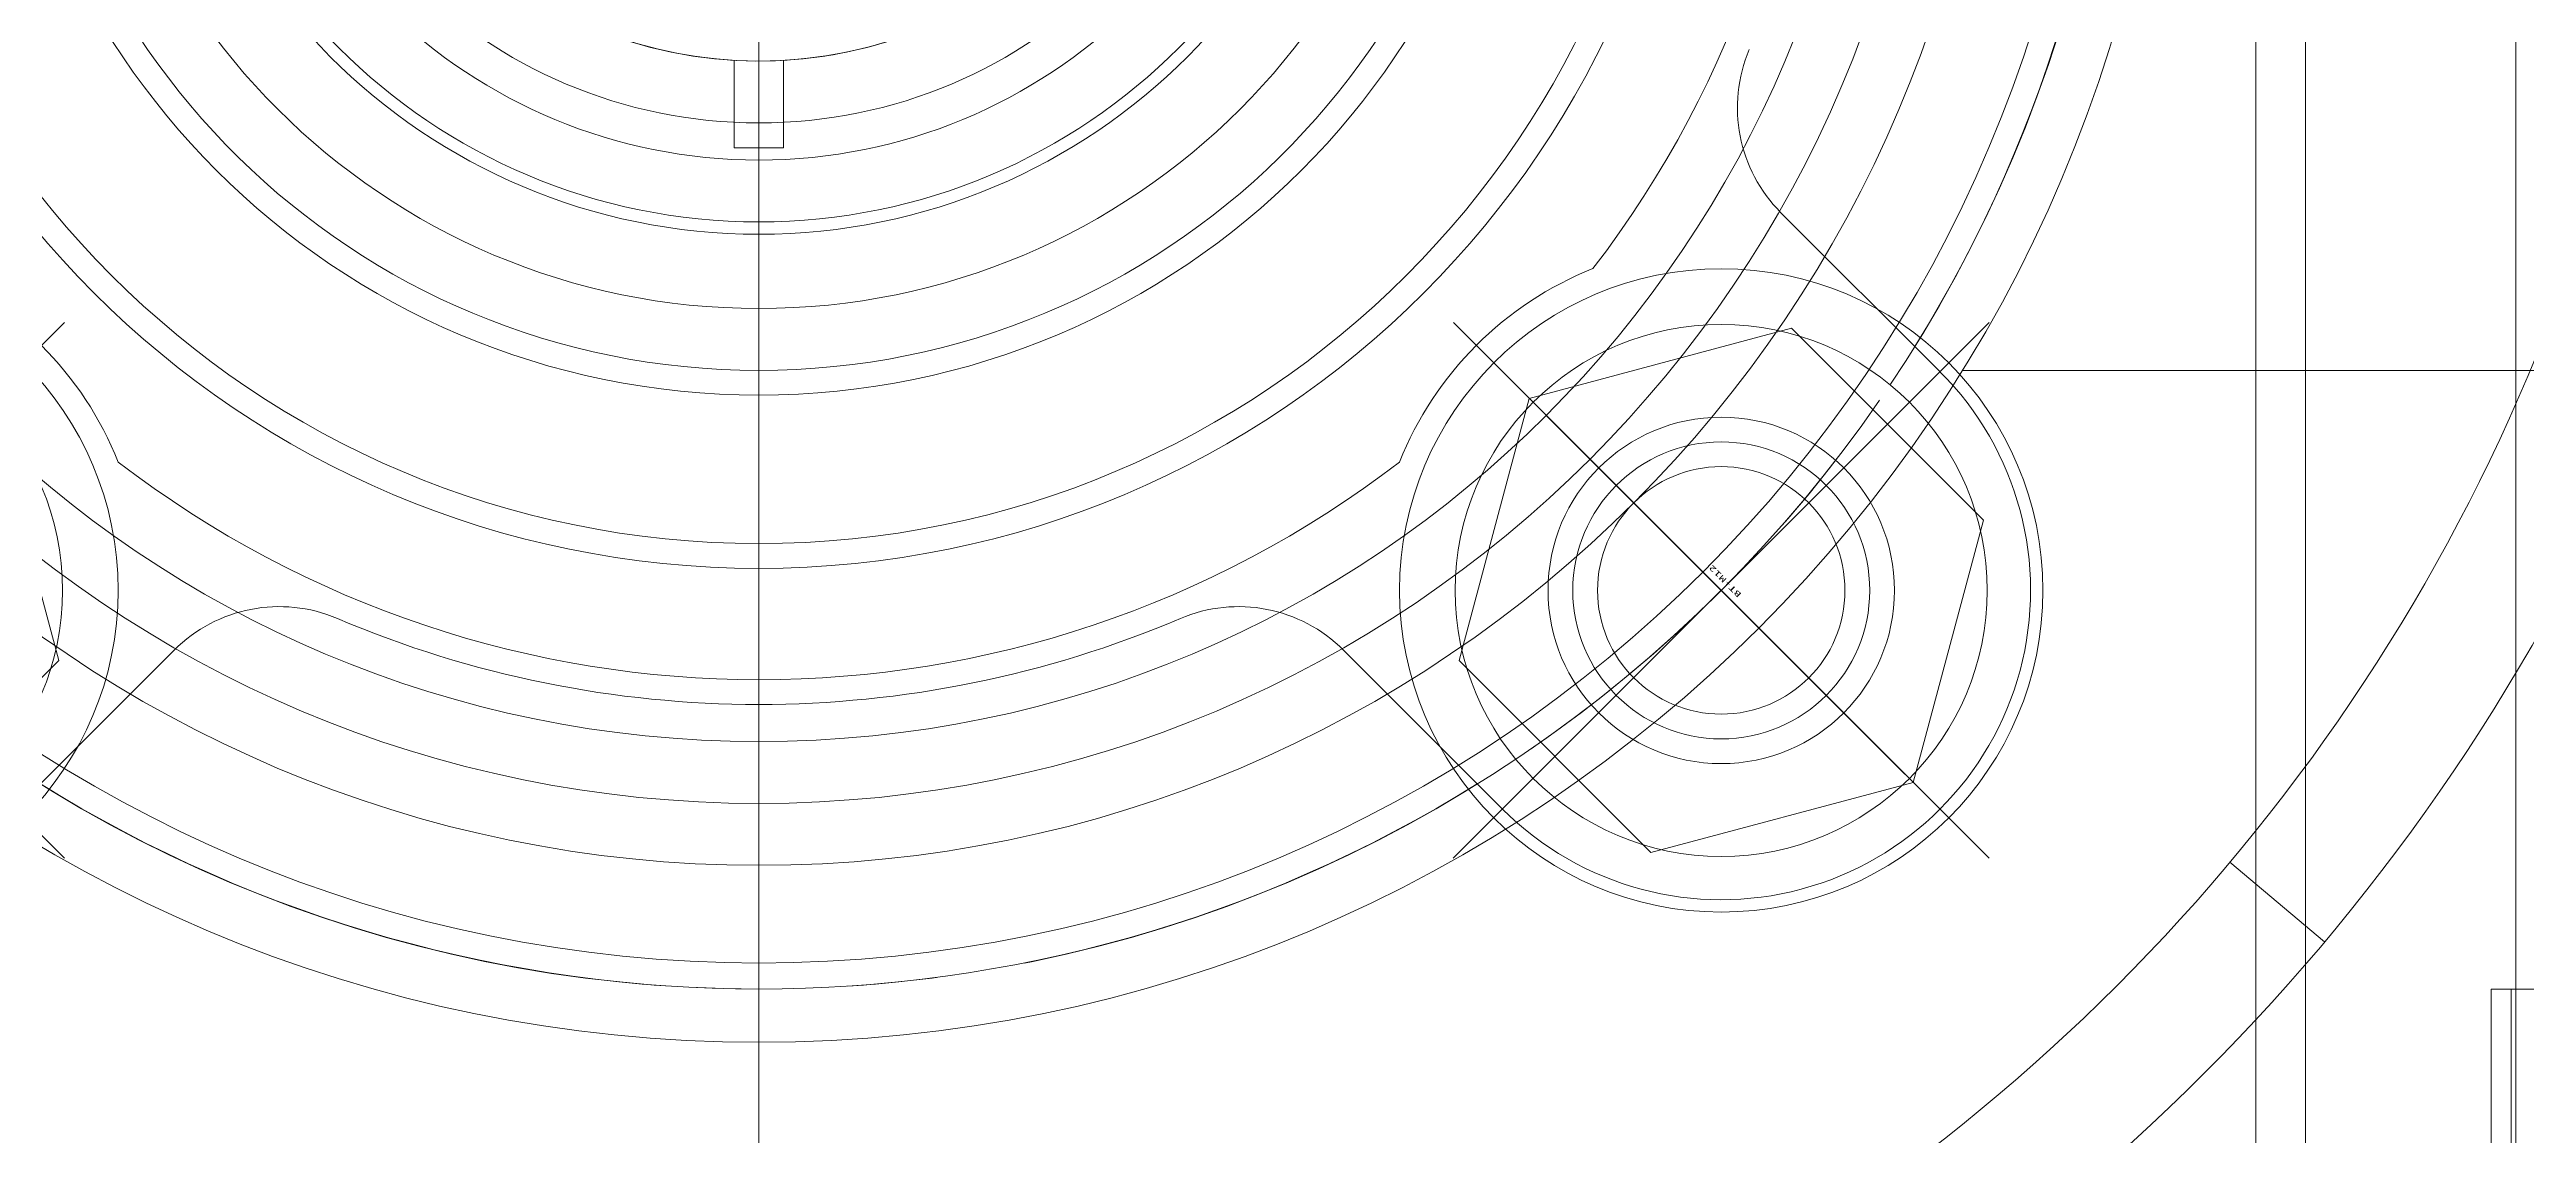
# Model space of a CAD drawing. Units: millimetres at full size. Extents: x -19442 to 19442, y -5866 to 5866.
# Drawn here: x -17697.7 to -17597.6, y -439.2 to -395.3 of the extents above; entities that cross this region are included whole.
import ezdxf
from ezdxf.enums import TextEntityAlignment as Align

# ---------------------------------------------------------------- set-up
doc = ezdxf.new("R2010")
doc.units = ezdxf.units.MM
doc.header["$LTSCALE"] = 3.6
doc.linetypes.add('CHAIN2', pattern=[12, 9, -1, 1, -1])
for name, color, linetype, lineweight in [('0-3_04_HIDDEN', 7, 'Continuous', 9), ('0-4_05_CENTER', 2, 'CHAIN2', 9), ('0-6_0', 2, 'Continuous', 9), ('0-7_10_DRAFT', 1, 'Continuous', 9)]:
    doc.layers.add(name, color=color, linetype=linetype, lineweight=lineweight)
doc.styles.add('ＭＳ ゴシック', font='')
doc.styles.get('ＭＳ ゴシック').set_extended_font_data('MS Gothic')

# ---------------------------------------------------------------- blocks, each defined once
blk = doc.blocks.new('A$C1A3C2C0C_1_1_1')
at = {"layer": '0-6_0', "color": 134, "linetype": 'CHAIN2'}
blk.add_line((0, -34), (0, 14), dxfattribs=at)
at = {"layer": '0-6_0', "color": 134}
for p, q in [((-9.815, 11), (9.815, 11)), ((-9.815, 4), (-9.815, 11)), ((-4.908, 4), (-4.908, 11)), ((4.907, 4), (4.907, 11)), ((9.815, 4), (9.815, 11)), ((9.815, 4), (-9.815, 4)), ((-9.25, 4), (-9.25, 1.5)), ((0, 1.5), (-2.5, 4)), ((0, 4), (2.5, 1.5)), ((9.25, 1.5), (9.25, 4)), ((-11, 1.5), (11, 1.5)), ((-11, 1.5), (-11, 0)), ((11, 0), (11, 1.5)), ((-11, 0), (11, 0)), ((-5, -31), (-5, 0)), ((-4.188, -31), (-4.188, 0)), ((4.188, -31), (4.188, 0)), ((5, -31), (5, 0)), ((-5, -31), (5, -31))]:
    blk.add_line(p, q, dxfattribs=at)
at = {"layer": '0-7_10_DRAFT', "style": 'ＭＳ ゴシック', "width": 1.8}
blk.add_text('BT-M10x35L,SW,PW', height=0.2199, dxfattribs=at).set_placement((5.1, 10.658), align=Align.BOTTOM_LEFT)
blk = doc.blocks.new('A$C01C14545_1')
at = {"layer": '0-3_04_HIDDEN', "rotation": 180}
blk.add_blockref('A$C1A3C2C0C_1_1_1', (0, -6), dxfattribs=at)
blk = doc.blocks.new('A$C292F3EFF_1')
at = {"layer": '0-3_04_HIDDEN'}
for radius in [50, 20]:
    blk.add_circle((0, 0), radius, dxfattribs=at)
at = {"layer": '0-7_10_DRAFT'}
for p, q in [((0, -4.782), (0, 4.782)), ((4.782, 0), (-4.782, 0))]:
    blk.add_line(p, q, dxfattribs=at)
blk = doc.blocks.new('A$C06233B12_1')
at = {"layer": '0-3_04_HIDDEN'}
blk.add_line((63.275, -53.094), (59.445, -49.88), dxfattribs=at)
for radius in [82.6, 77.6]:
    blk.add_circle((0, 0), radius, dxfattribs=at)
at = {"layer": '0-4_05_CENTER'}
for p, q in [((0, 119), (0, -119)), ((31.466, -31.466), (46.315, -46.315))]:
    blk.add_line(p, q, dxfattribs=at)
for radius in [100, 55]:
    blk.add_circle((0, 0), radius, dxfattribs=at)
at = {"layer": '0-6_0', "color": 134}
for centre, radius in [((0, 0), 115), ((0, 0), 45), ((38.891, -38.891), 6), ((38.891, -38.891), 5)]:
    blk.add_circle(centre, radius, dxfattribs=at)
blk = doc.blocks.new('MUCFC207b_1')
at = {"layer": '0-3_04_HIDDEN', "color": 2}
for p, q in [((41.304, -23.627), (47.73, -30.052)), ((-23.627, -41.304), (-29.034, -46.712)), ((30.052, -47.73), (23.627, -41.304))]:
    blk.add_line(p, q, dxfattribs=at)
for centre, radius in [((0, 0), 38), ((0, 0), 37), ((0, 0), 24), ((0, 0), 17.5), ((38.891, -38.891), 7)]:
    blk.add_circle(centre, radius, dxfattribs=at)
for centre, radius, start, end in [((0, 0), 55, 328.13656, 31.86344), ((0, 0), 42.5, 322.47693, 37.52307), ((45.547, -19.384), 6, 156.9463, 225), ((-38.891, -38.891), 14, 21.73224, 68.26776), ((38.891, -38.891), 14, 111.73224, 158.26776), ((38.891, -38.891), 12.5, 225, 45), ((0, 0), 42.5, 232.47693, 307.52307), ((-19.384, -45.547), 6, 66.9463, 135), ((0, 0), 43.5, 246.9463, 293.0537), ((19.384, -45.547), 6, 45, 113.0537), ((0, 0), 55, 238.13656, 301.86344)]:
    blk.add_arc(centre, radius, start, end, dxfattribs=at)
at = {"layer": '0-4_05_CENTER'}
for p, q in [((0, -60), (0, 60)), ((31.82, -31.82), (45.962, -45.962))]:
    blk.add_line(p, q, dxfattribs=at)
blk.add_arc((0, 0), 55, 304.56818, 325.43182, dxfattribs=at)
blk = doc.blocks.new('A$C285C78E6_1')
at = {"layer": '0-3_04_HIDDEN', "linetype": 'CHAIN2'}
for p, q in [((0, -15.312), (0, 15.312)), ((-15.312, 0), (15.311, 0))]:
    blk.add_line(p, q, dxfattribs=at)
at = {"layer": '0-3_04_HIDDEN'}
blk.add_lwpolyline([(5.485, -9.5), (-5.485, -9.5), (-10.97, 0), (-5.485, 9.5), (5.485, 9.5), (10.97, 0)], close=True, dxfattribs=at)
for radius in [13, 10.75]:
    blk.add_circle((0, 0), radius, dxfattribs=at)
at = {"layer": '0-7_10_DRAFT', "style": 'ＭＳ ゴシック', "width": 1.9}
blk.add_text('BT-M12', height=0.2199, dxfattribs=at).set_placement((-0.7, -0.547), align=Align.BOTTOM_LEFT)
blk = doc.blocks.new('A$C21846326_1')
at = {"layer": '0-3_04_HIDDEN'}
blk.add_blockref('MUCFC207b_1', (0, 0), dxfattribs=at)
for p, rotation in [((-38.891, -38.891), 45), ((38.891, -38.891), 135)]:
    blk.add_blockref('A$C285C78E6_1', p, dxfattribs=dict(at, rotation=rotation))
at = {"layer": '0-6_0'}
blk.add_blockref('A$C06233B12_1', (0, 0), dxfattribs=at)
blk = doc.blocks.new('A$C5C8B0B06_1')
at = {"layer": '0-4_05_CENTER'}
blk.add_line((-55.878, 0), (55.878, 0), dxfattribs=at)
at = {"layer": '0-6_0', "color": 134}
blk.add_circle((0, 0), 47.5, dxfattribs=at)
blk = doc.blocks.new('GM-SHYF-RH 0.4kW、1／160、＊＊V、60Hza_1')
at = {"layer": '0-6_0'}
for p, q in [((60, 71), (-105, 71)), ((-68.094, 62.5), (24.094, 62.5)), ((24.094, 60.5), (-68.094, 60.5))]:
    blk.add_line(p, q, dxfattribs=at)
at = {"layer": '0-6_0', "linetype": 'CHAIN2'}
blk.add_line((65.361, 0), (-65.361, 0), dxfattribs=at)
at = {"layer": '0-6_0'}
for radius in [47.5, 24]:
    blk.add_circle((0, 0), radius, dxfattribs=at)
blk.add_arc((0, 0), 17.5, 106.60155, 73.39845, dxfattribs=at)
blk = doc.blocks.new('A$C7E3831AE_1')
at = {"layer": '0-3_04_HIDDEN'}
blk.add_line((63.275, -53.094), (59.445, -49.88), dxfattribs=at)
for radius in [82.6, 77.6, 31]:
    blk.add_circle((0, 0), radius, dxfattribs=at)
blk.add_arc((0, 0), 115, 205.26441, 308.76201, dxfattribs=at)
at = {"layer": '0-4_05_CENTER'}
blk.add_line((0, 119), (0, -119), dxfattribs=at)
blk = doc.blocks.new('A$C427B324A_1')
at = {"layer": '0-3_04_HIDDEN'}
for radius in [50, 17.5]:
    blk.add_circle((0, 0), radius, dxfattribs=at)
at = {"layer": '0-4_05_CENTER'}
blk.add_line((0, -52.401), (0, 52.401), dxfattribs=at)
blk = doc.blocks.new('SCSBN35-43a_1')
at = {"layer": '0-3_04_HIDDEN', "color": 2}
for p, q in [((-24.718, -17), (-12, -17)), ((-12, -27.495), (-12, -17)), ((-1, -19.7), (-12, -19.7)), ((22.361, -20), (1, -20)), ((21.996, -20.4), (1, -20.4)), ((15.641, -25.6), (1, -25.6)), ((14.967, -26), (1, -26)), ((-1, -26.3), (-12, -26.3))]:
    blk.add_line(p, q, dxfattribs=at)
blk.add_arc((0, 0), 21.5, 272.66588, 267.33412, dxfattribs=at)
at = {"layer": '0-4_05_CENTER'}
for p, q in [((0, 33.15), (0, -33.15)), ((33.15, 0), (-33.15, 0)), ((21.591, -23), (-21.591, -23))]:
    blk.add_line(p, q, dxfattribs=at)
at = {"layer": '0-6_0'}
for p, q in [((-1, 21), (1, 21)), ((-1, 17.471), (-1, 21)), ((1, 17.471), (1, 21)), ((-1, -29.983), (-1, -17.471)), ((1, -29.983), (1, -17.471))]:
    blk.add_line(p, q, dxfattribs=at)
for radius, start, end in [(30, 271.91021, 268.08979), (17.5, 93.27583, 266.72417), (17.5, 273.27583, 86.72417)]:
    blk.add_arc((0, 0), radius, start, end, dxfattribs=at)
blk = doc.blocks.new('A$C43C07574_1')
at = {"layer": '0-3_04_HIDDEN'}
blk.add_blockref('A$C427B324A_1', (0, 0), dxfattribs=at)
at = {"layer": '0-3_04_HIDDEN', "xscale": -1, "rotation": 180}
blk.add_blockref('SCSBN35-43a_1', (0, 0), dxfattribs=at)
at = {"layer": '0-6_0'}
blk.add_blockref('A$C7E3831AE_1', (0, 0), dxfattribs=at)
at = {"layer": '0-6_0', "rotation": 270}
blk.add_blockref('A$C5C8B0B06_1', (0, 0), dxfattribs=at)
at = {"layer": '0-6_0', "xscale": -1, "rotation": 270}
blk.add_blockref('GM-SHYF-RH 0.4kW、1／160、＊＊V、60Hza_1', (0, 0), dxfattribs=at)
blk = doc.blocks.new('A$C79CD6906_1')
at = {"layer": '0-3_04_HIDDEN'}
blk.add_lwpolyline([(-48.643, -30), (-85, -30), (-90, -35), (-90, -80), (90, -80), (90, -35), (85, -30), (48.643, -30)], dxfattribs=at)
for radius in [57.15, 53.95, 27.5, 24.5]:
    blk.add_circle((0, 0), radius, dxfattribs=at)
at = {"layer": '0-4_05_CENTER'}
blk.add_line((0, 330), (0, -119), dxfattribs=at)
blk.add_circle((0, 0), 100, dxfattribs=at)
at = {"layer": '0-6_0', "color": 134}
blk.add_circle((0, 0), 115, dxfattribs=at)

msp = doc.modelspace()

# ---------------------------------------------------------------- block references
at = {"layer": '0-3_04_HIDDEN'}
msp.add_blockref('A$C292F3EFF_1', (-17669.048, -378.253), dxfattribs=at)
at = {"layer": '0-6_0'}
for name, p in [('A$C79CD6906_1', (-17669.048, -378.253)), ('A$C21846326_1', (-17669.048, -378.253)), ('A$C43C07574_1', (-17669.048, -378.253)), ('A$C01C14545_1', (-17594.048, -458.253))]:
    msp.add_blockref(name, p, dxfattribs=at)

doc.saveas('drawing.dxf')
